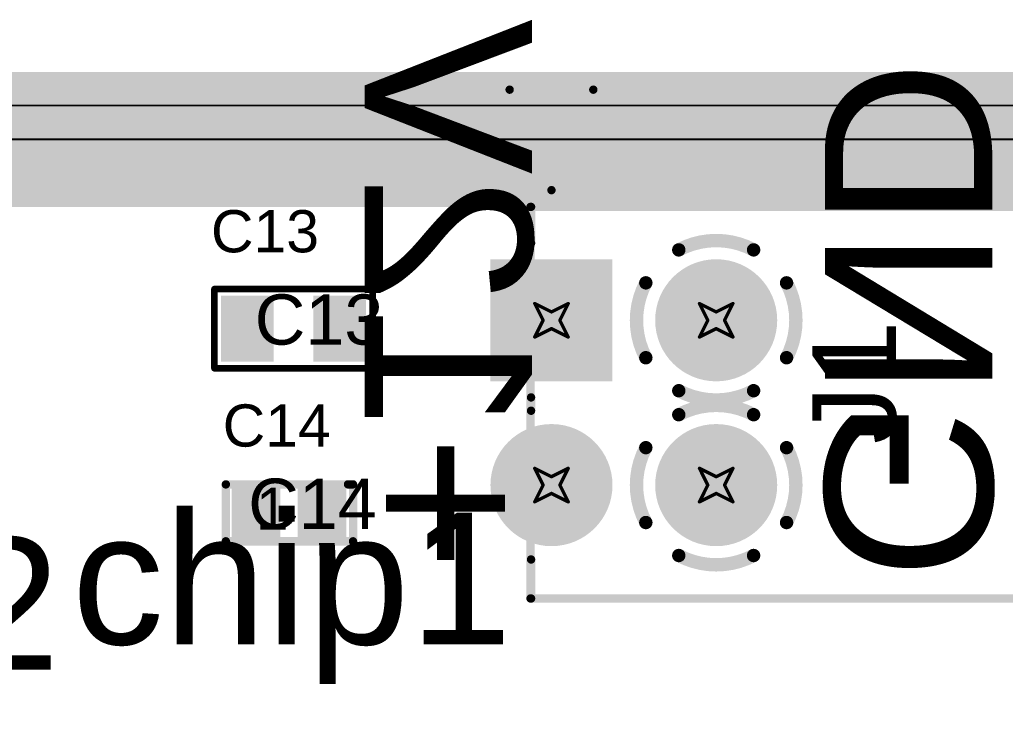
# Model space of a CAD drawing. Header units: inches. Extents: x -0.3 to 12.2, y -3.2 to 4.4.
# Drawn here: x 3.169 to 3.758, y 3.115 to 3.527 of the extents above; entities that cross this region are included whole.
import ezdxf

# ---------------------------------------------------------------- set-up
doc = ezdxf.new("R2010")
doc.units = ezdxf.units.IN
doc.header["$MEASUREMENT"] = 0
for name, color, linetype in [('Board', 76, 'Continuous'), ('Board Layer Stack Bottom Overlay', 54, 'Continuous'), ('Board Layer Stack Bottom Solder', 6, 'Continuous'), ('Bottom Layer_L8', 5, 'Continuous'), ('FAB', 56, 'Continuous'), ('FAB_DWG_INFO', 1, 'Continuous'), ('Inner_L3', 76, 'Continuous'), ('Inner_L6', 156, 'Continuous'), ('Keep-Out Layer', 6, 'Continuous'), ('Pad Holes', 156, 'Continuous'), ('Plane_L2', 76, 'Continuous'), ('Plane_L4', 136, 'Continuous'), ('Plane_L5', 16, 'Continuous'), ('Plane_L7', 216, 'Continuous'), ('Top Assembly', 6, 'Continuous'), ('Top Overlay', 2, 'Continuous'), ('Top Paste', 8, 'Continuous'), ('Top Solder', 216, 'Continuous'), ('TOP_L1', 1, 'Continuous')]:
    doc.layers.add(name, color=color, linetype=linetype)
doc.styles.add('Arial', font='', dxfattribs={"height": 0.2})
doc.styles.get('Arial').set_extended_font_data('Arial')

# ---------------------------------------------------------------- blocks, each defined once
blk = doc.blocks.new('C0402_280')
at = {"layer": 'Top Paste'}
for points in [[(-0.031, -0.0125), (-0.031, 0.0125), (-0.006, 0.0125), (-0.006, -0.0125)], [(0.0084, -0.0125), (0.0084, 0.0125), (0.0334, 0.0125), (0.0334, -0.0125)]]:
    blk.add_hatch(color=8, dxfattribs=at).paths.add_polyline_path(points)
at = {"layer": 'Top Solder'}
for points in [[(-0.033, -0.0145), (-0.033, 0.0145), (-0.004, 0.0145), (-0.004, -0.0145)], [(0.0064, -0.0145), (0.0064, 0.0145), (0.0354, 0.0145), (0.0354, -0.0145)]]:
    blk.add_hatch(color=216, dxfattribs=at).paths.add_polyline_path(points)
at = {"layer": 'TOP_L1'}
for points in [[(-0.031, -0.0125), (-0.031, 0.0125), (-0.006, 0.0125), (-0.006, -0.0125)], [(0.0084, -0.0125), (0.0084, 0.0125), (0.0334, 0.0125), (0.0334, -0.0125)]]:
    blk.add_hatch(color=1, dxfattribs=at).paths.add_polyline_path(points)
at = {"layer": 'Top Assembly'}
for points in [[(-0.0365, 0.017, 0.005, 0.005, 0), (0.0395, 0.017, 0.005, 0.005, 0)], [(-0.0365, -0.017, 0.005, 0.005, 0), (-0.0365, 0.017, 0.005, 0.005, 0)], [(0.0395, -0.017, 0.005, 0.005, 0), (0.0395, 0.017, 0.005, 0.005, 0)], [(-0.0365, -0.017, 0.005, 0.005, 0), (0.0395, -0.017, 0.005, 0.005, 0)]]:
    blk.add_lwpolyline(points, format="xyseb", dxfattribs=at)
for points in [[(-0.03775, 0.017, 0.0025, 0.0025, 1), (-0.03525, 0.017, 0.0025, 0.0025, 1)], [(-0.03775, 0.017, 0.0025, 0.0025, 1), (-0.03525, 0.017, 0.0025, 0.0025, 1)], [(0.03825, 0.017, 0.0025, 0.0025, 1), (0.04075, 0.017, 0.0025, 0.0025, 1)], [(0.03825, 0.017, 0.0025, 0.0025, 1), (0.04075, 0.017, 0.0025, 0.0025, 1)], [(-0.03775, -0.017, 0.0025, 0.0025, 1), (-0.03525, -0.017, 0.0025, 0.0025, 1)], [(-0.03775, -0.017, 0.0025, 0.0025, 1), (-0.03525, -0.017, 0.0025, 0.0025, 1)], [(0.03825, -0.017, 0.0025, 0.0025, 1), (0.04075, -0.017, 0.0025, 0.0025, 1)], [(0.03825, -0.017, 0.0025, 0.0025, 1), (0.04075, -0.017, 0.0025, 0.0025, 1)]]:
    blk.add_lwpolyline(points, format="xyseb", close=True, dxfattribs=at)
at = {"layer": 'Top Overlay'}
for points in [[(-0.0365, -0.017, 0.005, 0.005, 0), (-0.0365, 0.017, 0.005, 0.005, 0)], [(-0.0365, 0.017, 0.005, 0.005, 0), (0.0365, 0.017, 0.005, 0.005, 0)], [(0.0365, 0.017, 0.005, 0.005, 0), (0.0395, 0.017, 0.005, 0.005, 0)], [(0.0395, -0.017, 0.005, 0.005, 0), (0.0395, 0.017, 0.005, 0.005, 0)], [(-0.0365, -0.017, 0.005, 0.005, 0), (0.0395, -0.017, 0.005, 0.005, 0)]]:
    blk.add_lwpolyline(points, format="xyseb", dxfattribs=at)
for points in [[(-0.03775, 0.017, 0.0025, 0.0025, 1), (-0.03525, 0.017, 0.0025, 0.0025, 1)], [(-0.03775, 0.017, 0.0025, 0.0025, 1), (-0.03525, 0.017, 0.0025, 0.0025, 1)], [(0.03525, 0.017, 0.0025, 0.0025, 1), (0.03775, 0.017, 0.0025, 0.0025, 1)], [(0.03525, 0.017, 0.0025, 0.0025, 1), (0.03775, 0.017, 0.0025, 0.0025, 1)], [(0.03825, 0.017, 0.0025, 0.0025, 1), (0.04075, 0.017, 0.0025, 0.0025, 1)], [(0.03825, 0.017, 0.0025, 0.0025, 1), (0.04075, 0.017, 0.0025, 0.0025, 1)], [(-0.03775, -0.017, 0.0025, 0.0025, 1), (-0.03525, -0.017, 0.0025, 0.0025, 1)], [(-0.03775, -0.017, 0.0025, 0.0025, 1), (-0.03525, -0.017, 0.0025, 0.0025, 1)], [(0.03825, -0.017, 0.0025, 0.0025, 1), (0.04075, -0.017, 0.0025, 0.0025, 1)], [(0.03825, -0.017, 0.0025, 0.0025, 1), (0.04075, -0.017, 0.0025, 0.0025, 1)]]:
    blk.add_lwpolyline(points, format="xyseb", close=True, dxfattribs=at)
at = {"layer": 'FAB', "style": 'Arial'}
blk.add_text('1', height=0.025, rotation=360, dxfattribs=at).set_placement((-0.0185, -0.01))
at = {"layer": 'Top Assembly', "style": 'Arial'}
blk.add_text('C14', height=0.03, dxfattribs=at).set_placement((-0.02316, -0.00956))
blk = doc.blocks.new('C0603_281')
at = {"layer": 'Top Paste'}
for points in [[(-0.04134, 0.01772), (-0.01378, 0.01772), (-0.01378, -0.01772), (-0.04134, -0.01772)], [(0.01378, 0.01772), (0.04134, 0.01772), (0.04134, -0.01772), (0.01378, -0.01772)]]:
    blk.add_hatch(color=8, dxfattribs=at).paths.add_polyline_path(points)
at = {"layer": 'Top Solder'}
for points in [[(-0.04334, 0.01972), (-0.01178, 0.01972), (-0.01178, -0.01972), (-0.04334, -0.01972)], [(0.01178, 0.01972), (0.04334, 0.01972), (0.04334, -0.01972), (0.01178, -0.01972)]]:
    blk.add_hatch(color=216, dxfattribs=at).paths.add_polyline_path(points)
at = {"layer": 'TOP_L1'}
for points in [[(-0.04134, 0.01772), (-0.01378, 0.01772), (-0.01378, -0.01772), (-0.04134, -0.01772)], [(0.01378, 0.01772), (0.04134, 0.01772), (0.04134, -0.01772), (0.01378, -0.01772)]]:
    blk.add_hatch(color=1, dxfattribs=at).paths.add_polyline_path(points)
at = {"layer": 'Top Assembly'}
for points in [[(-0.04724, 0.02362, 0.004, 0.004, 0), (0.04724, 0.02362, 0.004, 0.004, 0)], [(-0.04724, -0.02362, 0.004, 0.004, 0), (-0.04724, 0.02362, 0.004, 0.004, 0)], [(0.04724, -0.02362, 0.004, 0.004, 0), (0.04724, 0.02362, 0.004, 0.004, 0)], [(-0.04724, -0.02362, 0.004, 0.004, 0), (0.04724, -0.02362, 0.004, 0.004, 0)]]:
    blk.add_lwpolyline(points, format="xyseb", dxfattribs=at)
for points in [[(-0.04824, 0.02362, 0.002, 0.002, 1), (-0.04624, 0.02362, 0.002, 0.002, 1)], [(-0.04824, 0.02362, 0.002, 0.002, 1), (-0.04624, 0.02362, 0.002, 0.002, 1)], [(0.04624, 0.02362, 0.002, 0.002, 1), (0.04824, 0.02362, 0.002, 0.002, 1)], [(0.04624, 0.02362, 0.002, 0.002, 1), (0.04824, 0.02362, 0.002, 0.002, 1)], [(-0.04824, -0.02362, 0.002, 0.002, 1), (-0.04624, -0.02362, 0.002, 0.002, 1)], [(-0.04824, -0.02362, 0.002, 0.002, 1), (-0.04624, -0.02362, 0.002, 0.002, 1)], [(0.04624, -0.02362, 0.002, 0.002, 1), (0.04824, -0.02362, 0.002, 0.002, 1)], [(0.04624, -0.02362, 0.002, 0.002, 1), (0.04824, -0.02362, 0.002, 0.002, 1)]]:
    blk.add_lwpolyline(points, format="xyseb", close=True, dxfattribs=at)
at = {"layer": 'Top Overlay'}
for points in [[(-0.04724, -0.02362, 0.004, 0.004, 0), (-0.04724, 0.02362, 0.004, 0.004, 0)], [(-0.04724, 0.02362, 0.004, 0.004, 0), (0.04724, 0.02362, 0.004, 0.004, 0)], [(0.04724, -0.02362, 0.004, 0.004, 0), (0.04724, 0.02362, 0.004, 0.004, 0)], [(-0.04724, -0.02362, 0.004, 0.004, 0), (0.04724, -0.02362, 0.004, 0.004, 0)]]:
    blk.add_lwpolyline(points, format="xyseb", dxfattribs=at)
for points in [[(-0.04824, 0.02362, 0.002, 0.002, 1), (-0.04624, 0.02362, 0.002, 0.002, 1)], [(-0.04824, 0.02362, 0.002, 0.002, 1), (-0.04624, 0.02362, 0.002, 0.002, 1)], [(0.04624, 0.02362, 0.002, 0.002, 1), (0.04824, 0.02362, 0.002, 0.002, 1)], [(0.04624, 0.02362, 0.002, 0.002, 1), (0.04824, 0.02362, 0.002, 0.002, 1)], [(-0.04824, -0.02362, 0.002, 0.002, 1), (-0.04624, -0.02362, 0.002, 0.002, 1)], [(-0.04824, -0.02362, 0.002, 0.002, 1), (-0.04624, -0.02362, 0.002, 0.002, 1)], [(0.04624, -0.02362, 0.002, 0.002, 1), (0.04824, -0.02362, 0.002, 0.002, 1)], [(0.04624, -0.02362, 0.002, 0.002, 1), (0.04824, -0.02362, 0.002, 0.002, 1)]]:
    blk.add_lwpolyline(points, format="xyseb", close=True, dxfattribs=at)
at = {"layer": 'Top Assembly', "style": 'Arial'}
blk.add_text('C13', height=0.03, dxfattribs=at).set_placement((-0.0232, -0.00954))
blk = doc.blocks.new('CON_1053141204_425')
at = {"layer": 'Board Layer Stack Bottom Solder'}
h = blk.add_hatch(color=6, dxfattribs=at)
edge = h.paths.add_edge_path()
edge.add_arc((-0.09843, 0), 0.03646, 0, 360)
blk.add_hatch(color=6, dxfattribs=at).paths.add_polyline_path([(-0.03646, 0.03646), (0.03646, 0.03646), (0.03646, -0.03646), (-0.03646, -0.03646)])
h = blk.add_hatch(color=6, dxfattribs=at)
edge = h.paths.add_edge_path()
edge.add_arc((-0.09843, -0.09843), 0.03646, 0, 360)
h = blk.add_hatch(color=6, dxfattribs=at)
edge = h.paths.add_edge_path()
edge.add_arc((0, -0.09843), 0.03646, 0, 360)
at = {"layer": 'Bottom Layer_L8'}
h = blk.add_hatch(color=5, dxfattribs=at)
edge = h.paths.add_edge_path()
edge.add_arc((-0.09843, 0), 0.03346, 0, 360)
blk.add_hatch(color=5, dxfattribs=at).paths.add_polyline_path([(-0.03346, 0.03346), (0.03346, 0.03346), (0.03346, -0.03346), (-0.03346, -0.03346)])
h = blk.add_hatch(color=5, dxfattribs=at)
edge = h.paths.add_edge_path()
edge.add_arc((-0.09843, -0.09843), 0.03346, 0, 360)
h = blk.add_hatch(color=5, dxfattribs=at)
edge = h.paths.add_edge_path()
edge.add_arc((0, -0.09843), 0.03346, 0, 360)
at = {"layer": 'Inner_L3'}
h = blk.add_hatch(color=76, dxfattribs=at)
edge = h.paths.add_edge_path()
edge.add_arc((-0.09843, 0), 0.03346, 0, 360)
blk.add_hatch(color=76, dxfattribs=at).paths.add_polyline_path([(-0.03346, 0.03346), (0.03346, 0.03346), (0.03346, -0.03346), (-0.03346, -0.03346)])
h = blk.add_hatch(color=76, dxfattribs=at)
edge = h.paths.add_edge_path()
edge.add_arc((-0.09843, -0.09843), 0.03346, 0, 360)
h = blk.add_hatch(color=76, dxfattribs=at)
edge = h.paths.add_edge_path()
edge.add_arc((0, -0.09843), 0.03346, 0, 360)
at = {"layer": 'Inner_L6'}
h = blk.add_hatch(color=156, dxfattribs=at)
edge = h.paths.add_edge_path()
edge.add_arc((-0.09843, 0), 0.03346, 0, 360)
blk.add_hatch(color=156, dxfattribs=at).paths.add_polyline_path([(-0.03346, 0.03346), (0.03346, 0.03346), (0.03346, -0.03346), (-0.03346, -0.03346)])
h = blk.add_hatch(color=156, dxfattribs=at)
edge = h.paths.add_edge_path()
edge.add_arc((-0.09843, -0.09843), 0.03346, 0, 360)
h = blk.add_hatch(color=156, dxfattribs=at)
edge = h.paths.add_edge_path()
edge.add_arc((0, -0.09843), 0.03346, 0, 360)
at = {"layer": 'Pad Holes'}
h = blk.add_hatch(color=7, dxfattribs=at)
edge = h.paths.add_edge_path()
edge.add_arc((-0.09843, 0), 0.02362, 0, 360)
h = blk.add_hatch(color=7, dxfattribs=at)
edge = h.paths.add_edge_path()
edge.add_arc((0, 0), 0.02362, 0, 360)
h = blk.add_hatch(color=7, dxfattribs=at)
edge = h.paths.add_edge_path()
edge.add_arc((-0.09843, -0.09843), 0.02362, 0, 360)
h = blk.add_hatch(color=7, dxfattribs=at)
edge = h.paths.add_edge_path()
edge.add_arc((0, -0.09843), 0.02362, 0, 360)
at = {"layer": 'Plane_L2'}
h = blk.add_hatch(color=76, dxfattribs=at)
edge = h.paths.add_edge_path()
edge.add_arc((-0.09843, 0), 0.03562, 0, 360)
h = blk.add_hatch(color=76, dxfattribs=at)
edge = h.paths.add_edge_path()
edge.add_arc((0, 0), 0.03562, 0, 360)
at = {"layer": 'Plane_L4'}
h = blk.add_hatch(color=136, dxfattribs=at)
edge = h.paths.add_edge_path()
edge.add_arc((-0.09843, 0), 0.03562, 0, 360)
h = blk.add_hatch(color=136, dxfattribs=at)
edge = h.paths.add_edge_path()
edge.add_arc((0, 0), 0.03562, 0, 360)
at = {"layer": 'Plane_L5'}
h = blk.add_hatch(color=16, dxfattribs=at)
edge = h.paths.add_edge_path()
edge.add_arc((-0.09843, 0), 0.03562, 0, 360)
h = blk.add_hatch(color=16, dxfattribs=at)
edge = h.paths.add_edge_path()
edge.add_arc((0, 0), 0.03562, 0, 360)
at = {"layer": 'Plane_L7'}
h = blk.add_hatch(color=216, dxfattribs=at)
edge = h.paths.add_edge_path()
edge.add_arc((-0.09843, 0), 0.03562, 0, 360)
h = blk.add_hatch(color=216, dxfattribs=at)
edge = h.paths.add_edge_path()
edge.add_arc((0, 0), 0.03562, 0, 360)
at = {"layer": 'Top Solder'}
h = blk.add_hatch(color=216, dxfattribs=at)
edge = h.paths.add_edge_path()
edge.add_arc((-0.09843, 0), 0.03646, 0, 360)
blk.add_hatch(color=216, dxfattribs=at).paths.add_polyline_path([(-0.03646, 0.03646), (0.03646, 0.03646), (0.03646, -0.03646), (-0.03646, -0.03646)])
h = blk.add_hatch(color=216, dxfattribs=at)
edge = h.paths.add_edge_path()
edge.add_arc((-0.09843, -0.09843), 0.03646, 0, 360)
h = blk.add_hatch(color=216, dxfattribs=at)
edge = h.paths.add_edge_path()
edge.add_arc((0, -0.09843), 0.03646, 0, 360)
at = {"layer": 'TOP_L1'}
h = blk.add_hatch(color=1, dxfattribs=at)
edge = h.paths.add_edge_path()
edge.add_arc((-0.09843, 0), 0.03346, 0, 360)
blk.add_hatch(color=1, dxfattribs=at).paths.add_polyline_path([(-0.03346, 0.03346), (0.03346, 0.03346), (0.03346, -0.03346), (-0.03346, -0.03346)])
h = blk.add_hatch(color=1, dxfattribs=at)
edge = h.paths.add_edge_path()
edge.add_arc((-0.09843, -0.09843), 0.03346, 0, 360)
h = blk.add_hatch(color=1, dxfattribs=at)
edge = h.paths.add_edge_path()
edge.add_arc((0, -0.09843), 0.03346, 0, 360)
at = {"layer": 'Plane_L2'}
for points in [[(-0.12078, -0.05638, 0.008, 0.008, -0.249328), (-0.07607, -0.05638, 0.008, 0.008, 0)], [(-0.02236, -0.05638, 0.008, 0.008, -0.249328), (0.02236, -0.05638, 0.008, 0.008, 0)], [(-0.14047, -0.12078, 0.008, 0.008, -0.249328), (-0.14047, -0.07607, 0.008, 0.008, 0)], [(-0.05638, -0.07607, 0.008, 0.008, -0.249328), (-0.05638, -0.12078, 0.008, 0.008, 0)], [(-0.04205, -0.12078, 0.008, 0.008, -0.249328), (-0.04205, -0.07607, 0.008, 0.008, 0)], [(0.04205, -0.07607, 0.008, 0.008, -0.249328), (0.04205, -0.12078, 0.008, 0.008, 0)], [(-0.07607, -0.14047, 0.008, 0.008, -0.249328), (-0.12078, -0.14047, 0.008, 0.008, 0)], [(0.02236, -0.14047, 0.008, 0.008, -0.249328), (-0.02236, -0.14047, 0.008, 0.008, 0)]]:
    blk.add_lwpolyline(points, format="xyseb", dxfattribs=at)
for points in [[(-0.12278, -0.05638, 0.004, 0.004, 1), (-0.11878, -0.05638, 0.004, 0.004, 1)], [(-0.07807, -0.05638, 0.004, 0.004, 1), (-0.07407, -0.05638, 0.004, 0.004, 1)], [(-0.02436, -0.05638, 0.004, 0.004, 1), (-0.02036, -0.05638, 0.004, 0.004, 1)], [(0.02036, -0.05638, 0.004, 0.004, 1), (0.02436, -0.05638, 0.004, 0.004, 1)], [(-0.14247, -0.07607, 0.004, 0.004, 1), (-0.13847, -0.07607, 0.004, 0.004, 1)], [(-0.05838, -0.07607, 0.004, 0.004, 1), (-0.05438, -0.07607, 0.004, 0.004, 1)], [(-0.04405, -0.07607, 0.004, 0.004, 1), (-0.04005, -0.07607, 0.004, 0.004, 1)], [(0.04005, -0.07607, 0.004, 0.004, 1), (0.04405, -0.07607, 0.004, 0.004, 1)], [(-0.14247, -0.12078, 0.004, 0.004, 1), (-0.13847, -0.12078, 0.004, 0.004, 1)], [(-0.05838, -0.12078, 0.004, 0.004, 1), (-0.05438, -0.12078, 0.004, 0.004, 1)], [(-0.04405, -0.12078, 0.004, 0.004, 1), (-0.04005, -0.12078, 0.004, 0.004, 1)], [(0.04005, -0.12078, 0.004, 0.004, 1), (0.04405, -0.12078, 0.004, 0.004, 1)], [(-0.12278, -0.14047, 0.004, 0.004, 1), (-0.11878, -0.14047, 0.004, 0.004, 1)], [(-0.07807, -0.14047, 0.004, 0.004, 1), (-0.07407, -0.14047, 0.004, 0.004, 1)], [(-0.02436, -0.14047, 0.004, 0.004, 1), (-0.02036, -0.14047, 0.004, 0.004, 1)], [(0.02036, -0.14047, 0.004, 0.004, 1), (0.02436, -0.14047, 0.004, 0.004, 1)]]:
    blk.add_lwpolyline(points, format="xyseb", close=True, dxfattribs=at)
at = {"layer": 'Plane_L4'}
for points in [[(-0.12078, -0.05638, 0.008, 0.008, -0.249328), (-0.07607, -0.05638, 0.008, 0.008, 0)], [(-0.02236, -0.05638, 0.008, 0.008, -0.249328), (0.02236, -0.05638, 0.008, 0.008, 0)], [(-0.14047, -0.12078, 0.008, 0.008, -0.249328), (-0.14047, -0.07607, 0.008, 0.008, 0)], [(-0.05638, -0.07607, 0.008, 0.008, -0.249328), (-0.05638, -0.12078, 0.008, 0.008, 0)], [(-0.04205, -0.12078, 0.008, 0.008, -0.249328), (-0.04205, -0.07607, 0.008, 0.008, 0)], [(0.04205, -0.07607, 0.008, 0.008, -0.249328), (0.04205, -0.12078, 0.008, 0.008, 0)], [(-0.07607, -0.14047, 0.008, 0.008, -0.249328), (-0.12078, -0.14047, 0.008, 0.008, 0)], [(0.02236, -0.14047, 0.008, 0.008, -0.249328), (-0.02236, -0.14047, 0.008, 0.008, 0)]]:
    blk.add_lwpolyline(points, format="xyseb", dxfattribs=at)
for points in [[(-0.12278, -0.05638, 0.004, 0.004, 1), (-0.11878, -0.05638, 0.004, 0.004, 1)], [(-0.07807, -0.05638, 0.004, 0.004, 1), (-0.07407, -0.05638, 0.004, 0.004, 1)], [(-0.02436, -0.05638, 0.004, 0.004, 1), (-0.02036, -0.05638, 0.004, 0.004, 1)], [(0.02036, -0.05638, 0.004, 0.004, 1), (0.02436, -0.05638, 0.004, 0.004, 1)], [(-0.14247, -0.07607, 0.004, 0.004, 1), (-0.13847, -0.07607, 0.004, 0.004, 1)], [(-0.05838, -0.07607, 0.004, 0.004, 1), (-0.05438, -0.07607, 0.004, 0.004, 1)], [(-0.04405, -0.07607, 0.004, 0.004, 1), (-0.04005, -0.07607, 0.004, 0.004, 1)], [(0.04005, -0.07607, 0.004, 0.004, 1), (0.04405, -0.07607, 0.004, 0.004, 1)], [(-0.14247, -0.12078, 0.004, 0.004, 1), (-0.13847, -0.12078, 0.004, 0.004, 1)], [(-0.05838, -0.12078, 0.004, 0.004, 1), (-0.05438, -0.12078, 0.004, 0.004, 1)], [(-0.04405, -0.12078, 0.004, 0.004, 1), (-0.04005, -0.12078, 0.004, 0.004, 1)], [(0.04005, -0.12078, 0.004, 0.004, 1), (0.04405, -0.12078, 0.004, 0.004, 1)], [(-0.12278, -0.14047, 0.004, 0.004, 1), (-0.11878, -0.14047, 0.004, 0.004, 1)], [(-0.07807, -0.14047, 0.004, 0.004, 1), (-0.07407, -0.14047, 0.004, 0.004, 1)], [(-0.02436, -0.14047, 0.004, 0.004, 1), (-0.02036, -0.14047, 0.004, 0.004, 1)], [(0.02036, -0.14047, 0.004, 0.004, 1), (0.02436, -0.14047, 0.004, 0.004, 1)]]:
    blk.add_lwpolyline(points, format="xyseb", close=True, dxfattribs=at)
at = {"layer": 'Plane_L5'}
for points in [[(-0.12078, -0.05638, 0.008, 0.008, -0.249328), (-0.07607, -0.05638, 0.008, 0.008, 0)], [(-0.02236, -0.05638, 0.008, 0.008, -0.249328), (0.02236, -0.05638, 0.008, 0.008, 0)], [(-0.14047, -0.12078, 0.008, 0.008, -0.249328), (-0.14047, -0.07607, 0.008, 0.008, 0)], [(-0.05638, -0.07607, 0.008, 0.008, -0.249328), (-0.05638, -0.12078, 0.008, 0.008, 0)], [(-0.04205, -0.12078, 0.008, 0.008, -0.249328), (-0.04205, -0.07607, 0.008, 0.008, 0)], [(0.04205, -0.07607, 0.008, 0.008, -0.249328), (0.04205, -0.12078, 0.008, 0.008, 0)], [(-0.07607, -0.14047, 0.008, 0.008, -0.249328), (-0.12078, -0.14047, 0.008, 0.008, 0)], [(0.02236, -0.14047, 0.008, 0.008, -0.249328), (-0.02236, -0.14047, 0.008, 0.008, 0)]]:
    blk.add_lwpolyline(points, format="xyseb", dxfattribs=at)
for points in [[(-0.12278, -0.05638, 0.004, 0.004, 1), (-0.11878, -0.05638, 0.004, 0.004, 1)], [(-0.07807, -0.05638, 0.004, 0.004, 1), (-0.07407, -0.05638, 0.004, 0.004, 1)], [(-0.02436, -0.05638, 0.004, 0.004, 1), (-0.02036, -0.05638, 0.004, 0.004, 1)], [(0.02036, -0.05638, 0.004, 0.004, 1), (0.02436, -0.05638, 0.004, 0.004, 1)], [(-0.14247, -0.07607, 0.004, 0.004, 1), (-0.13847, -0.07607, 0.004, 0.004, 1)], [(-0.05838, -0.07607, 0.004, 0.004, 1), (-0.05438, -0.07607, 0.004, 0.004, 1)], [(-0.04405, -0.07607, 0.004, 0.004, 1), (-0.04005, -0.07607, 0.004, 0.004, 1)], [(0.04005, -0.07607, 0.004, 0.004, 1), (0.04405, -0.07607, 0.004, 0.004, 1)], [(-0.14247, -0.12078, 0.004, 0.004, 1), (-0.13847, -0.12078, 0.004, 0.004, 1)], [(-0.05838, -0.12078, 0.004, 0.004, 1), (-0.05438, -0.12078, 0.004, 0.004, 1)], [(-0.04405, -0.12078, 0.004, 0.004, 1), (-0.04005, -0.12078, 0.004, 0.004, 1)], [(0.04005, -0.12078, 0.004, 0.004, 1), (0.04405, -0.12078, 0.004, 0.004, 1)], [(-0.12278, -0.14047, 0.004, 0.004, 1), (-0.11878, -0.14047, 0.004, 0.004, 1)], [(-0.07807, -0.14047, 0.004, 0.004, 1), (-0.07407, -0.14047, 0.004, 0.004, 1)], [(-0.02436, -0.14047, 0.004, 0.004, 1), (-0.02036, -0.14047, 0.004, 0.004, 1)], [(0.02036, -0.14047, 0.004, 0.004, 1), (0.02436, -0.14047, 0.004, 0.004, 1)]]:
    blk.add_lwpolyline(points, format="xyseb", close=True, dxfattribs=at)
at = {"layer": 'Plane_L7'}
for points in [[(-0.12078, -0.05638, 0.008, 0.008, -0.249328), (-0.07607, -0.05638, 0.008, 0.008, 0)], [(-0.02236, -0.05638, 0.008, 0.008, -0.249328), (0.02236, -0.05638, 0.008, 0.008, 0)], [(-0.14047, -0.12078, 0.008, 0.008, -0.249328), (-0.14047, -0.07607, 0.008, 0.008, 0)], [(-0.05638, -0.07607, 0.008, 0.008, -0.249328), (-0.05638, -0.12078, 0.008, 0.008, 0)], [(-0.04205, -0.12078, 0.008, 0.008, -0.249328), (-0.04205, -0.07607, 0.008, 0.008, 0)], [(0.04205, -0.07607, 0.008, 0.008, -0.249328), (0.04205, -0.12078, 0.008, 0.008, 0)], [(-0.07607, -0.14047, 0.008, 0.008, -0.249328), (-0.12078, -0.14047, 0.008, 0.008, 0)], [(0.02236, -0.14047, 0.008, 0.008, -0.249328), (-0.02236, -0.14047, 0.008, 0.008, 0)]]:
    blk.add_lwpolyline(points, format="xyseb", dxfattribs=at)
for points in [[(-0.12278, -0.05638, 0.004, 0.004, 1), (-0.11878, -0.05638, 0.004, 0.004, 1)], [(-0.07807, -0.05638, 0.004, 0.004, 1), (-0.07407, -0.05638, 0.004, 0.004, 1)], [(-0.02436, -0.05638, 0.004, 0.004, 1), (-0.02036, -0.05638, 0.004, 0.004, 1)], [(0.02036, -0.05638, 0.004, 0.004, 1), (0.02436, -0.05638, 0.004, 0.004, 1)], [(-0.14247, -0.07607, 0.004, 0.004, 1), (-0.13847, -0.07607, 0.004, 0.004, 1)], [(-0.05838, -0.07607, 0.004, 0.004, 1), (-0.05438, -0.07607, 0.004, 0.004, 1)], [(-0.04405, -0.07607, 0.004, 0.004, 1), (-0.04005, -0.07607, 0.004, 0.004, 1)], [(0.04005, -0.07607, 0.004, 0.004, 1), (0.04405, -0.07607, 0.004, 0.004, 1)], [(-0.14247, -0.12078, 0.004, 0.004, 1), (-0.13847, -0.12078, 0.004, 0.004, 1)], [(-0.05838, -0.12078, 0.004, 0.004, 1), (-0.05438, -0.12078, 0.004, 0.004, 1)], [(-0.04405, -0.12078, 0.004, 0.004, 1), (-0.04005, -0.12078, 0.004, 0.004, 1)], [(0.04005, -0.12078, 0.004, 0.004, 1), (0.04405, -0.12078, 0.004, 0.004, 1)], [(-0.12278, -0.14047, 0.004, 0.004, 1), (-0.11878, -0.14047, 0.004, 0.004, 1)], [(-0.07807, -0.14047, 0.004, 0.004, 1), (-0.07407, -0.14047, 0.004, 0.004, 1)], [(-0.02436, -0.14047, 0.004, 0.004, 1), (-0.02036, -0.14047, 0.004, 0.004, 1)], [(0.02036, -0.14047, 0.004, 0.004, 1), (0.02436, -0.14047, 0.004, 0.004, 1)]]:
    blk.add_lwpolyline(points, format="xyseb", close=True, dxfattribs=at)
at = {"layer": 'Top Assembly'}
for points in [[(0.13772, 0.025, 0.005, 0.005, 0), (0.07772, 0, 0.005, 0.005, 0)], [(0.13772, 0.025, 0.005, 0.005, 0), (0.13772, -0.025, 0.005, 0.005, 0)], [(-0.16614, 0.01252, 0.005, 0.005, 0), (0.06772, 0.01252, 0.005, 0.005, 0)], [(-0.16614, 0.01252, 0.005, 0.005, 0), (-0.16614, -0.56457, 0.005, 0.005, 0)], [(0.06772, 0.01252, 0.005, 0.005, 0), (0.06772, -0.56457, 0.005, 0.005, 0)], [(0.07772, 0, 0.005, 0.005, 0), (0.13772, -0.025, 0.005, 0.005, 0)]]:
    blk.add_lwpolyline(points, format="xyseb", dxfattribs=at)
for points in [[(0.13647, 0.025, 0.0025, 0.0025, 1), (0.13897, 0.025, 0.0025, 0.0025, 1)], [(0.13647, 0.025, 0.0025, 0.0025, 1), (0.13897, 0.025, 0.0025, 0.0025, 1)], [(-0.16739, 0.01252, 0.0025, 0.0025, 1), (-0.16489, 0.01252, 0.0025, 0.0025, 1)], [(-0.16739, 0.01252, 0.0025, 0.0025, 1), (-0.16489, 0.01252, 0.0025, 0.0025, 1)], [(0.06647, 0.01252, 0.0025, 0.0025, 1), (0.06897, 0.01252, 0.0025, 0.0025, 1)], [(0.06647, 0.01252, 0.0025, 0.0025, 1), (0.06897, 0.01252, 0.0025, 0.0025, 1)], [(0.07647, 0, 0.0025, 0.0025, 1), (0.07897, 0, 0.0025, 0.0025, 1)], [(0.07647, 0, 0.0025, 0.0025, 1), (0.07897, 0, 0.0025, 0.0025, 1)], [(0.13647, -0.025, 0.0025, 0.0025, 1), (0.13897, -0.025, 0.0025, 0.0025, 1)], [(0.13647, -0.025, 0.0025, 0.0025, 1), (0.13897, -0.025, 0.0025, 0.0025, 1)]]:
    blk.add_lwpolyline(points, format="xyseb", close=True, dxfattribs=at)
at = {"layer": 'Top Overlay'}
for points in [[(0.13772, 0.025, 0.005, 0.005, 0), (0.07772, 0, 0.005, 0.005, 0)], [(0.13772, 0.025, 0.005, 0.005, 0), (0.13772, -0.025, 0.005, 0.005, 0)], [(-0.16614, 0.0122, 0.005, 0.005, 0), (-0.14284, 0.0122, 0.005, 0.005, 0)], [(-0.16614, 0.0122, 0.005, 0.005, 0), (-0.16614, -0.50709, 0.005, 0.005, 0)], [(-0.05401, 0.0122, 0.005, 0.005, 0), (-0.04606, 0.0122, 0.005, 0.005, 0)], [(0.04606, 0.0122, 0.005, 0.005, 0), (0.06772, 0.0122, 0.005, 0.005, 0)], [(0.06772, 0.0122, 0.005, 0.005, 0), (0.06772, -0.50709, 0.005, 0.005, 0)], [(0.07772, 0, 0.005, 0.005, 0), (0.13772, -0.025, 0.005, 0.005, 0)]]:
    blk.add_lwpolyline(points, format="xyseb", dxfattribs=at)
for points in [[(0.13647, 0.025, 0.0025, 0.0025, 1), (0.13897, 0.025, 0.0025, 0.0025, 1)], [(0.13647, 0.025, 0.0025, 0.0025, 1), (0.13897, 0.025, 0.0025, 0.0025, 1)], [(-0.16739, 0.0122, 0.0025, 0.0025, 1), (-0.16489, 0.0122, 0.0025, 0.0025, 1)], [(-0.16739, 0.0122, 0.0025, 0.0025, 1), (-0.16489, 0.0122, 0.0025, 0.0025, 1)], [(-0.14409, 0.0122, 0.0025, 0.0025, 1), (-0.14159, 0.0122, 0.0025, 0.0025, 1)], [(-0.05526, 0.0122, 0.0025, 0.0025, 1), (-0.05276, 0.0122, 0.0025, 0.0025, 1)], [(-0.04731, 0.0122, 0.0025, 0.0025, 1), (-0.04481, 0.0122, 0.0025, 0.0025, 1)], [(0.04481, 0.0122, 0.0025, 0.0025, 1), (0.04731, 0.0122, 0.0025, 0.0025, 1)], [(0.06647, 0.0122, 0.0025, 0.0025, 1), (0.06897, 0.0122, 0.0025, 0.0025, 1)], [(0.06647, 0.0122, 0.0025, 0.0025, 1), (0.06897, 0.0122, 0.0025, 0.0025, 1)], [(0.07647, 0, 0.0025, 0.0025, 1), (0.07897, 0, 0.0025, 0.0025, 1)], [(0.07647, 0, 0.0025, 0.0025, 1), (0.07897, 0, 0.0025, 0.0025, 1)], [(0.13647, -0.025, 0.0025, 0.0025, 1), (0.13897, -0.025, 0.0025, 0.0025, 1)], [(0.13647, -0.025, 0.0025, 0.0025, 1), (0.13897, -0.025, 0.0025, 0.0025, 1)]]:
    blk.add_lwpolyline(points, format="xyseb", close=True, dxfattribs=at)
at = {"layer": 'Top Assembly', "style": 'Arial'}
blk.add_text('J1', height=0.05, dxfattribs=at).set_placement((-0.07393, -0.20578))

msp = doc.modelspace()

# ---------------------------------------------------------------- linework, layer by layer
at = {"layer": 'Board'}
msp.add_lwpolyline([(0.03002, 3.47578, 0.001, 0.001, 0), (3.96702, 3.47578, 0.001, 0.001, 0)], format="xyseb", dxfattribs=at)
at = {"layer": 'FAB_DWG_INFO'}
for points in [[(3.47659, 3.35753, 0.002, 0.002, 0), (3.48659, 3.35253, 0.002, 0.002, 0)], [(3.47659, 3.35753, 0.002, 0.002, 0), (3.48159, 3.34753, 0.002, 0.002, 0)], [(3.48659, 3.35253, 0.002, 0.002, 0), (3.49659, 3.35753, 0.002, 0.002, 0)], [(3.49159, 3.34753, 0.002, 0.002, 0), (3.49659, 3.35753, 0.002, 0.002, 0)], [(3.57502, 3.35753, 0.002, 0.002, 0), (3.58502, 3.35253, 0.002, 0.002, 0)], [(3.57502, 3.35753, 0.002, 0.002, 0), (3.58002, 3.34753, 0.002, 0.002, 0)], [(3.58502, 3.35253, 0.002, 0.002, 0), (3.59502, 3.35753, 0.002, 0.002, 0)], [(3.59002, 3.34753, 0.002, 0.002, 0), (3.59502, 3.35753, 0.002, 0.002, 0)], [(3.47659, 3.33753, 0.002, 0.002, 0), (3.48159, 3.34753, 0.002, 0.002, 0)], [(3.49159, 3.34753, 0.002, 0.002, 0), (3.49659, 3.33753, 0.002, 0.002, 0)], [(3.57502, 3.33753, 0.002, 0.002, 0), (3.58002, 3.34753, 0.002, 0.002, 0)], [(3.59002, 3.34753, 0.002, 0.002, 0), (3.59502, 3.33753, 0.002, 0.002, 0)], [(3.47659, 3.33753, 0.002, 0.002, 0), (3.48659, 3.34253, 0.002, 0.002, 0)], [(3.48659, 3.34253, 0.002, 0.002, 0), (3.49659, 3.33753, 0.002, 0.002, 0)], [(3.57502, 3.33753, 0.002, 0.002, 0), (3.58502, 3.34253, 0.002, 0.002, 0)], [(3.58502, 3.34253, 0.002, 0.002, 0), (3.59502, 3.33753, 0.002, 0.002, 0)], [(3.47659, 3.25911, 0.002, 0.002, 0), (3.48659, 3.25411, 0.002, 0.002, 0)], [(3.47659, 3.25911, 0.002, 0.002, 0), (3.48159, 3.24911, 0.002, 0.002, 0)], [(3.48659, 3.25411, 0.002, 0.002, 0), (3.49659, 3.25911, 0.002, 0.002, 0)], [(3.49159, 3.24911, 0.002, 0.002, 0), (3.49659, 3.25911, 0.002, 0.002, 0)], [(3.57502, 3.25911, 0.002, 0.002, 0), (3.58502, 3.25411, 0.002, 0.002, 0)], [(3.57502, 3.25911, 0.002, 0.002, 0), (3.58002, 3.24911, 0.002, 0.002, 0)], [(3.58502, 3.25411, 0.002, 0.002, 0), (3.59502, 3.25911, 0.002, 0.002, 0)], [(3.59002, 3.24911, 0.002, 0.002, 0), (3.59502, 3.25911, 0.002, 0.002, 0)], [(3.47659, 3.23911, 0.002, 0.002, 0), (3.48159, 3.24911, 0.002, 0.002, 0)], [(3.47659, 3.23911, 0.002, 0.002, 0), (3.48659, 3.24411, 0.002, 0.002, 0)], [(3.48659, 3.24411, 0.002, 0.002, 0), (3.49659, 3.23911, 0.002, 0.002, 0)], [(3.49159, 3.24911, 0.002, 0.002, 0), (3.49659, 3.23911, 0.002, 0.002, 0)], [(3.57502, 3.23911, 0.002, 0.002, 0), (3.58002, 3.24911, 0.002, 0.002, 0)], [(3.57502, 3.23911, 0.002, 0.002, 0), (3.58502, 3.24411, 0.002, 0.002, 0)], [(3.58502, 3.24411, 0.002, 0.002, 0), (3.59502, 3.23911, 0.002, 0.002, 0)], [(3.59002, 3.24911, 0.002, 0.002, 0), (3.59502, 3.23911, 0.002, 0.002, 0)]]:
    msp.add_lwpolyline(points, format="xyseb", dxfattribs=at)
for points in [[(3.47609, 3.35753, 0.001, 0.001, 1), (3.47709, 3.35753, 0.001, 0.001, 1)], [(3.47609, 3.35753, 0.001, 0.001, 1), (3.47709, 3.35753, 0.001, 0.001, 1)], [(3.49609, 3.35753, 0.001, 0.001, 1), (3.49709, 3.35753, 0.001, 0.001, 1)], [(3.49609, 3.35753, 0.001, 0.001, 1), (3.49709, 3.35753, 0.001, 0.001, 1)], [(3.57452, 3.35753, 0.001, 0.001, 1), (3.57552, 3.35753, 0.001, 0.001, 1)], [(3.57452, 3.35753, 0.001, 0.001, 1), (3.57552, 3.35753, 0.001, 0.001, 1)], [(3.59452, 3.35753, 0.001, 0.001, 1), (3.59552, 3.35753, 0.001, 0.001, 1)], [(3.59452, 3.35753, 0.001, 0.001, 1), (3.59552, 3.35753, 0.001, 0.001, 1)], [(3.48609, 3.35253, 0.001, 0.001, 1), (3.48709, 3.35253, 0.001, 0.001, 1)], [(3.48609, 3.35253, 0.001, 0.001, 1), (3.48709, 3.35253, 0.001, 0.001, 1)], [(3.58452, 3.35253, 0.001, 0.001, 1), (3.58552, 3.35253, 0.001, 0.001, 1)], [(3.58452, 3.35253, 0.001, 0.001, 1), (3.58552, 3.35253, 0.001, 0.001, 1)], [(3.48109, 3.34753, 0.001, 0.001, 1), (3.48209, 3.34753, 0.001, 0.001, 1)], [(3.48109, 3.34753, 0.001, 0.001, 1), (3.48209, 3.34753, 0.001, 0.001, 1)], [(3.49109, 3.34753, 0.001, 0.001, 1), (3.49209, 3.34753, 0.001, 0.001, 1)], [(3.49109, 3.34753, 0.001, 0.001, 1), (3.49209, 3.34753, 0.001, 0.001, 1)], [(3.57952, 3.34753, 0.001, 0.001, 1), (3.58052, 3.34753, 0.001, 0.001, 1)], [(3.57952, 3.34753, 0.001, 0.001, 1), (3.58052, 3.34753, 0.001, 0.001, 1)], [(3.58952, 3.34753, 0.001, 0.001, 1), (3.59052, 3.34753, 0.001, 0.001, 1)], [(3.58952, 3.34753, 0.001, 0.001, 1), (3.59052, 3.34753, 0.001, 0.001, 1)], [(3.48609, 3.34253, 0.001, 0.001, 1), (3.48709, 3.34253, 0.001, 0.001, 1)], [(3.48609, 3.34253, 0.001, 0.001, 1), (3.48709, 3.34253, 0.001, 0.001, 1)], [(3.58452, 3.34253, 0.001, 0.001, 1), (3.58552, 3.34253, 0.001, 0.001, 1)], [(3.58452, 3.34253, 0.001, 0.001, 1), (3.58552, 3.34253, 0.001, 0.001, 1)], [(3.47609, 3.33753, 0.001, 0.001, 1), (3.47709, 3.33753, 0.001, 0.001, 1)], [(3.47609, 3.33753, 0.001, 0.001, 1), (3.47709, 3.33753, 0.001, 0.001, 1)], [(3.49609, 3.33753, 0.001, 0.001, 1), (3.49709, 3.33753, 0.001, 0.001, 1)], [(3.49609, 3.33753, 0.001, 0.001, 1), (3.49709, 3.33753, 0.001, 0.001, 1)], [(3.57452, 3.33753, 0.001, 0.001, 1), (3.57552, 3.33753, 0.001, 0.001, 1)], [(3.57452, 3.33753, 0.001, 0.001, 1), (3.57552, 3.33753, 0.001, 0.001, 1)], [(3.59452, 3.33753, 0.001, 0.001, 1), (3.59552, 3.33753, 0.001, 0.001, 1)], [(3.59452, 3.33753, 0.001, 0.001, 1), (3.59552, 3.33753, 0.001, 0.001, 1)], [(3.47609, 3.25911, 0.001, 0.001, 1), (3.47709, 3.25911, 0.001, 0.001, 1)], [(3.47609, 3.25911, 0.001, 0.001, 1), (3.47709, 3.25911, 0.001, 0.001, 1)], [(3.49609, 3.25911, 0.001, 0.001, 1), (3.49709, 3.25911, 0.001, 0.001, 1)], [(3.49609, 3.25911, 0.001, 0.001, 1), (3.49709, 3.25911, 0.001, 0.001, 1)], [(3.57452, 3.25911, 0.001, 0.001, 1), (3.57552, 3.25911, 0.001, 0.001, 1)], [(3.57452, 3.25911, 0.001, 0.001, 1), (3.57552, 3.25911, 0.001, 0.001, 1)], [(3.59452, 3.25911, 0.001, 0.001, 1), (3.59552, 3.25911, 0.001, 0.001, 1)], [(3.59452, 3.25911, 0.001, 0.001, 1), (3.59552, 3.25911, 0.001, 0.001, 1)], [(3.48609, 3.25411, 0.001, 0.001, 1), (3.48709, 3.25411, 0.001, 0.001, 1)], [(3.48609, 3.25411, 0.001, 0.001, 1), (3.48709, 3.25411, 0.001, 0.001, 1)], [(3.58452, 3.25411, 0.001, 0.001, 1), (3.58552, 3.25411, 0.001, 0.001, 1)], [(3.58452, 3.25411, 0.001, 0.001, 1), (3.58552, 3.25411, 0.001, 0.001, 1)], [(3.48109, 3.24911, 0.001, 0.001, 1), (3.48209, 3.24911, 0.001, 0.001, 1)], [(3.48109, 3.24911, 0.001, 0.001, 1), (3.48209, 3.24911, 0.001, 0.001, 1)], [(3.48609, 3.24411, 0.001, 0.001, 1), (3.48709, 3.24411, 0.001, 0.001, 1)], [(3.48609, 3.24411, 0.001, 0.001, 1), (3.48709, 3.24411, 0.001, 0.001, 1)], [(3.49109, 3.24911, 0.001, 0.001, 1), (3.49209, 3.24911, 0.001, 0.001, 1)], [(3.49109, 3.24911, 0.001, 0.001, 1), (3.49209, 3.24911, 0.001, 0.001, 1)], [(3.57952, 3.24911, 0.001, 0.001, 1), (3.58052, 3.24911, 0.001, 0.001, 1)], [(3.57952, 3.24911, 0.001, 0.001, 1), (3.58052, 3.24911, 0.001, 0.001, 1)], [(3.58452, 3.24411, 0.001, 0.001, 1), (3.58552, 3.24411, 0.001, 0.001, 1)], [(3.58452, 3.24411, 0.001, 0.001, 1), (3.58552, 3.24411, 0.001, 0.001, 1)], [(3.58952, 3.24911, 0.001, 0.001, 1), (3.59052, 3.24911, 0.001, 0.001, 1)], [(3.58952, 3.24911, 0.001, 0.001, 1), (3.59052, 3.24911, 0.001, 0.001, 1)], [(3.47609, 3.23911, 0.001, 0.001, 1), (3.47709, 3.23911, 0.001, 0.001, 1)], [(3.47609, 3.23911, 0.001, 0.001, 1), (3.47709, 3.23911, 0.001, 0.001, 1)], [(3.49609, 3.23911, 0.001, 0.001, 1), (3.49709, 3.23911, 0.001, 0.001, 1)], [(3.49609, 3.23911, 0.001, 0.001, 1), (3.49709, 3.23911, 0.001, 0.001, 1)], [(3.57452, 3.23911, 0.001, 0.001, 1), (3.57552, 3.23911, 0.001, 0.001, 1)], [(3.57452, 3.23911, 0.001, 0.001, 1), (3.57552, 3.23911, 0.001, 0.001, 1)], [(3.59452, 3.23911, 0.001, 0.001, 1), (3.59552, 3.23911, 0.001, 0.001, 1)], [(3.59452, 3.23911, 0.001, 0.001, 1), (3.59552, 3.23911, 0.001, 0.001, 1)]]:
    msp.add_lwpolyline(points, format="xyseb", close=True, dxfattribs=at)
at = {"layer": 'Keep-Out Layer'}
msp.add_lwpolyline([(0.03002, 3.44525, 0.06, 0.06, 0), (3.96702, 3.44525, 0.06, 0.06, 0)], format="xyseb", dxfattribs=at)
at = {"layer": 'Plane_L2'}
msp.add_line((0.03002, 3.45568), (3.96702, 3.45568), dxfattribs=at)
msp.add_lwpolyline([(0.03002, 3.47578, 0.04, 0.04, 0), (3.96702, 3.47578, 0.04, 0.04, 0)], format="xyseb", dxfattribs=at)
at = {"layer": 'Plane_L4'}
msp.add_line((0.03002, 3.45568), (3.96702, 3.45568), dxfattribs=at)
msp.add_lwpolyline([(0.03002, 3.47578, 0.04, 0.04, 0), (3.96702, 3.47578, 0.04, 0.04, 0)], format="xyseb", dxfattribs=at)
at = {"layer": 'Plane_L5'}
msp.add_line((0.03002, 3.45568), (3.96702, 3.45568), dxfattribs=at)
msp.add_lwpolyline([(0.03002, 3.47578, 0.04, 0.04, 0), (3.96702, 3.47578, 0.04, 0.04, 0)], format="xyseb", dxfattribs=at)
at = {"layer": 'Plane_L7'}
msp.add_line((0.03002, 3.45568), (3.96702, 3.45568), dxfattribs=at)
msp.add_lwpolyline([(0.03002, 3.47578, 0.04, 0.04, 0), (3.96702, 3.47578, 0.04, 0.04, 0)], format="xyseb", dxfattribs=at)

# ---------------------------------------------------------------- block references
at = {"rotation": 90}
msp.add_blockref('CON_1053141204_425', (3.48659, 3.34753), dxfattribs=at)
for name, p in [('C0603_281', (3.33246, 3.34253)), ('C0402_280', (3.32852, 3.23253))]:
    msp.add_blockref(name, p)

# ---------------------------------------------------------------- texts
at = {"layer": 'Board Layer Stack Bottom Overlay', "style": 'Arial', "text_generation_flag": 2}
for s, p in [('+12V', (3.37502, 3.19753)), ('GND', (3.65002, 3.19253))]:
    msp.add_text(s, height=0.1, rotation=270, dxfattribs=at).set_placement(p)
at = {"layer": 'Top Overlay', "style": 'Arial'}
for s, height, p in [('C13', 0.025197, (3.28313, 3.3881)), ('C14', 0.025197, (3.29014, 3.2721)), ('chip1', 0.07874, (3.2, 3.15398)), ('chip2', 0.07874, (2.93, 3.13898))]:
    msp.add_text(s, height=height, dxfattribs=at).set_placement(p)

doc.saveas('drawing.dxf')
